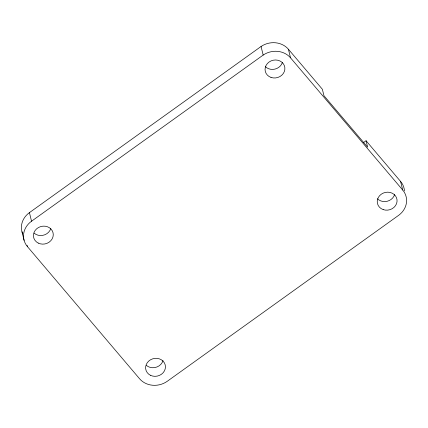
<?xml version="1.0" encoding="UTF-8"?>
<svg xmlns="http://www.w3.org/2000/svg" width="428" height="428" viewBox="0 0 428 428"><rect width="100%" height="100%" fill="white"/><g stroke="black" fill="none" stroke-linecap="round" stroke-linejoin="round"><path stroke-width="0.64" d="M22.78 233.993A19.956 17.89 -13.8 0 1 29.43 212.63L261.064 46.486A19.961 17.896 -13.8 0 1 288.419 49.247L322.364 89.254L323.948 95.69L367.636 147.179L366.058 140.737L363.351 142.679M27.403 246.571A19.956 17.89 -13.8 0 1 31.538 221.217L263.172 55.073A19.961 17.896 -13.8 0 1 290.526 57.834L402.705 190.021A19.961 17.896 -13.8 0 1 398.966 215.091L167.332 381.236A19.956 17.89 -13.8 0 1 139.576 378.764L27.403 246.571L27.103 245.346M366.058 140.737L400.592 181.435A19.961 17.896 -13.8 0 1 404.46 190.931M400.592 181.435L402.705 190.021M288.419 49.247L290.526 57.834M261.064 46.486L263.172 55.073M29.43 212.63L31.538 221.217M21.989 231.789L24.096 240.376M282.41 62.44A9.978 8.945 -13.8 0 1 274.958 69.101A9.978 8.945 -13.8 0 1 265.296 66.559M394.584 194.628A9.978 8.945 -13.8 0 1 387.131 201.288A9.978 8.945 -13.8 0 1 377.475 198.752M50.788 228.557A9.978 8.945 -13.8 0 1 34.128 233.142M162.998 360.627A9.978 8.945 -13.8 0 1 146.397 365.416M383.204 209.608A9.978 8.945 -13.8 0 0 397.013 199.699A9.978 8.945 -13.8 0 0 381.252 194.221A9.978 8.945 -13.8 0 0 383.204 209.608M150.56 375.34A9.978 8.945 -13.8 0 0 165.449 366.871A9.978 8.945 -13.8 0 0 150.57 359.761A9.978 8.945 -13.8 0 0 150.56 375.34M38.269 243.093A9.978 8.945 -13.8 0 0 53.27 234.806A9.978 8.945 -13.8 0 0 38.509 227.503A9.978 8.945 -13.8 0 0 38.269 243.093M271.026 77.42A9.978 8.945 -13.8 0 0 284.834 67.512A9.978 8.945 -13.8 0 0 269.073 62.028A9.978 8.945 -13.8 0 0 271.026 77.42"/></g></svg>
